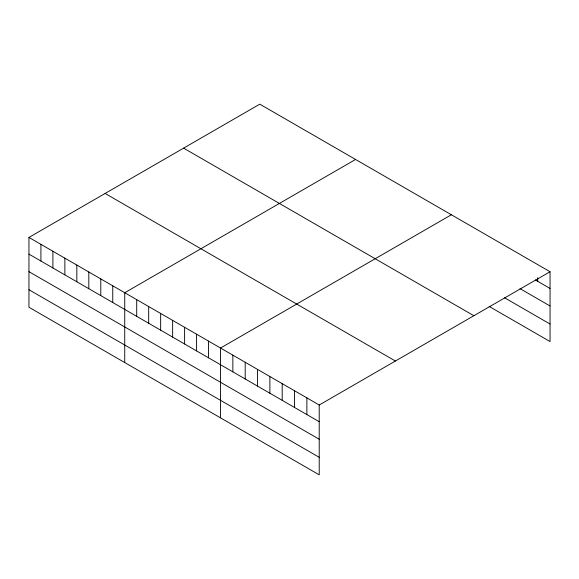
<?xml version="1.0" encoding="UTF-8"?>
<svg xmlns="http://www.w3.org/2000/svg" width="579" height="579" viewBox="0 0 579 579"><rect width="100%" height="100%" fill="white"/><g stroke="black" fill="none" stroke-linecap="round" stroke-linejoin="round"><path stroke-width="0.87" d="M28.95 237.433L319.217 405.011L319.217 474.838L28.95 307.261L28.95 237.433L259.783 104.162L550.05 271.739L550.05 341.567L489.139 306.407M355.571 159.464L124.738 292.735L124.738 362.563M451.359 214.766L220.527 348.037L220.527 417.864M319.217 405.011L550.05 271.739M535.401 279.99L550.05 288.443M519.978 288.617L550.05 305.973M504.562 297.772L550.05 324.037M183.608 148.137L473.875 315.721M105.125 193.451L395.392 361.035M28.95 254.13L319.217 421.715M28.95 271.667L319.217 439.244M28.95 289.724L319.217 457.309M537.717 277.804L537.717 281.322M306.877 397.889L306.877 414.593M294.545 390.767L294.545 407.471M282.205 383.645L282.205 400.35M269.872 376.524L269.872 393.228M257.532 369.402L257.532 386.106M245.199 362.28L245.199 378.984M232.859 355.159L232.859 371.863M208.549 341.125L208.549 357.822M196.578 334.206L196.578 350.91M184.607 327.294L184.607 343.998M172.629 320.382L172.629 337.087M160.658 313.471L160.658 330.175M148.687 306.559L148.687 323.263M136.709 299.647L136.709 316.351M112.76 285.823L112.76 302.52M100.789 278.904L100.789 295.608M88.819 271.992L88.819 288.697M76.841 265.081L76.841 281.785M64.87 258.169L64.87 274.873M52.899 251.257L52.899 267.961M40.921 244.345L40.921 261.049"/></g></svg>
